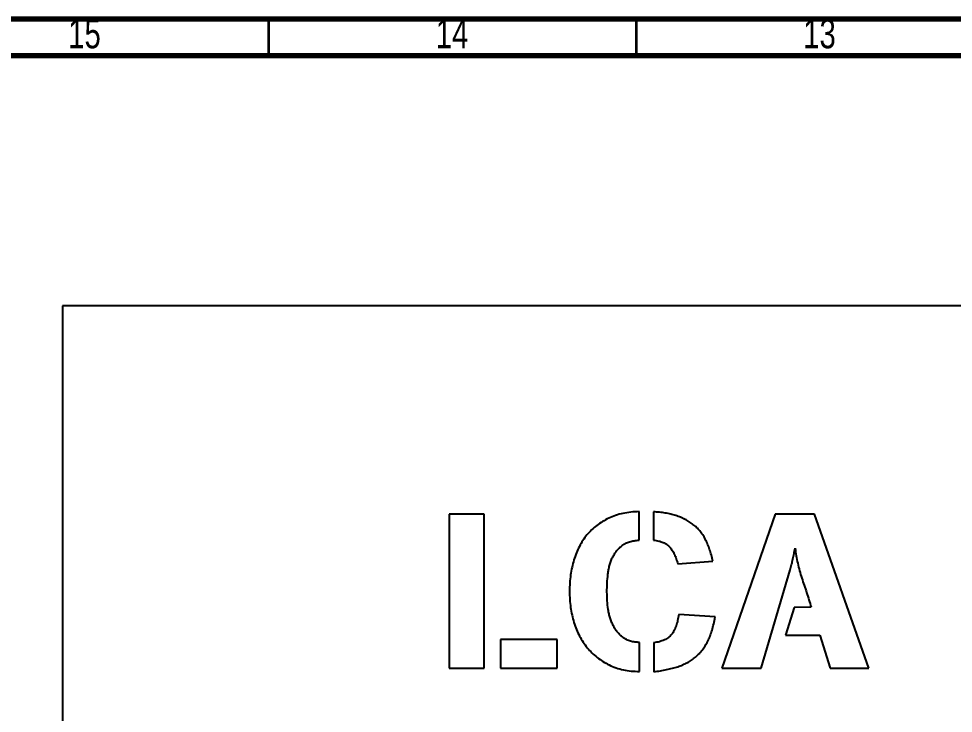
# Model space of a CAD drawing. Header units: millimetres. Extents: x 1 to 1184, y 0 to 836.
# Drawn here: x 465.5 to 592.6, y 741.5 to 836 of the extents above; entities that cross this region are included whole.
import ezdxf

# ---------------------------------------------------------------- set-up
doc = ezdxf.new("R2010")
doc.units = ezdxf.units.MM
doc.styles.add('SLDTEXTSTYLE0', font='TXT', dxfattribs={"width": 0.75})

msp = doc.modelspace()

# ---------------------------------------------------------------- linework, layer by layer
at = {"color": 7, "linetype": 'Continuous', "lineweight": 70}
for p, q in [((15, 836), (1184, 836)), ((20, 831), (1179, 831))]:
    msp.add_line(p, q, dxfattribs=at)
at = {"color": 7, "linetype": 'Continuous', "lineweight": 35}
for p, q in [((499.5, 831), (499.5, 836)), ((549.5, 831), (549.5, 836))]:
    msp.add_line(p, q, dxfattribs=at)
at = {"color": 7, "linetype": 'Continuous', "lineweight": 25}
for p, q in [((721.44, 796.96), (471.44, 796.96)), ((471.44, 796.96), (471.44, 646.96)), ((528.8, 768.62), (524.04, 768.62)), ((524.04, 768.62), (524.04, 747.63)), ((528.8, 747.63), (528.8, 768.62)), ((549.9, 765.09), (549.9, 768.95)), ((551.84, 768.92), (551.84, 765.06)), ((568.37, 768.59), (561.15, 747.63)), ((573.76, 768.59), (568.37, 768.59)), ((581.13, 747.63), (573.76, 768.59)), ((549.87, 765.06), (549.9, 765.09)), ((555.14, 761.82), (559.9, 762.18)), ((566.49, 747.63), (570.41, 761.02)), ((570.95, 755.9), (569.81, 752.12)), ((573.29, 755.93), (570.95, 755.9)), ((560.23, 754.61), (555.26, 754.94)), ((538.71, 751.55), (531.01, 751.55)), ((531.01, 751.55), (531.01, 747.63)), ((538.71, 747.63), (538.71, 751.55)), ((569.81, 752.12), (574.48, 752.12)), ((574.48, 752.12), (575.86, 747.63)), ((549.93, 747.18), (549.93, 751.14)), ((551.84, 751.11), (551.87, 751.11)), ((551.87, 751.11), (551.87, 747.15)), ((524.04, 747.63), (528.8, 747.63)), ((531.01, 747.63), (538.71, 747.63)), ((561.15, 747.63), (566.49, 747.63)), ((575.86, 747.63), (581.13, 747.63))]:
    msp.add_line(p, q, dxfattribs=at)
for points, knots in [([(549.9, 768.95), (549.52, 768.93), (548.77, 768.9), (547.69, 768.72), (546.68, 768.45), (545.75, 768.07), (544.9, 767.61), (544.11, 767.08), (543.4, 766.47), (542.77, 765.78), (542.21, 765.03), (541.73, 764.21), (541.32, 763.32), (540.99, 762.37), (540.73, 761.37), (540.55, 760.32), (540.43, 759.23), (540.41, 758.49), (540.41, 758.11)], [0, 0, 0, 0, 0.070922, 0.137735, 0.201926, 0.263509, 0.323242, 0.381084, 0.438632, 0.495697, 0.55316, 0.611456, 0.671544, 0.73353, 0.797258, 0.862888, 0.930267, 1, 1, 1, 1]), ([(559.9, 762.18), (559.84, 762.47), (559.72, 763.02), (559.49, 763.8), (559.21, 764.52), (558.9, 765.19), (558.54, 765.79), (558.14, 766.33), (557.7, 766.81), (557.21, 767.22), (556.68, 767.58), (556.12, 767.91), (555.51, 768.18), (554.85, 768.42), (554.16, 768.61), (553.43, 768.76), (552.65, 768.87), (552.12, 768.9), (551.84, 768.92)], [0, 0, 0, 0, 0.075038, 0.145939, 0.212721, 0.276355, 0.336612, 0.394269, 0.450579, 0.505422, 0.560501, 0.616651, 0.674434, 0.734277, 0.796204, 0.860988, 0.928832, 1, 1, 1, 1]), ([(545.5, 757.99), (545.5, 758.4), (545.52, 759.21), (545.6, 760.23), (545.71, 761.03), (545.84, 761.61), (546.02, 762.16), (546.23, 762.68), (546.5, 763.16), (546.81, 763.6), (547.17, 764), (547.57, 764.36), (548.04, 764.65), (548.59, 764.87), (549.2, 765.01), (549.64, 765.04), (549.87, 765.06)], [0, 0, 0, 0, 0.129066, 0.260822, 0.326217, 0.389367, 0.450496, 0.510184, 0.568752, 0.626108, 0.682751, 0.73978, 0.798158, 0.860157, 0.926565, 1, 1, 1, 1]), ([(551.84, 765.06), (551.97, 765.05), (552.2, 765.02), (552.54, 764.95), (552.85, 764.86), (553.14, 764.75), (553.41, 764.62), (553.65, 764.48), (553.86, 764.31), (554.12, 764.05), (554.4, 763.67), (554.69, 763.13), (554.95, 762.51), (555.07, 762.06), (555.14, 761.82)], [0, 0, 0, 0, 0.073235, 0.142067, 0.206665, 0.267676, 0.326441, 0.382337, 0.436475, 0.489044, 0.599524, 0.720264, 0.852863, 1, 1, 1, 1]), ([(570.41, 761.02), (570.49, 761.26), (570.64, 761.75), (570.8, 762.5), (570.95, 763.24), (571.05, 763.73), (571.1, 763.98)], [0, 0, 0, 0, 0.253928, 0.502125, 0.750505, 1, 1, 1, 1]), ([(571.1, 763.98), (571.14, 763.63), (571.23, 762.94), (571.44, 761.91), (571.69, 760.9), (572.11, 759.57), (572.68, 757.93), (573.08, 756.59), (573.29, 755.93)], [0, 0, 0, 0, 0.125593, 0.250782, 0.375316, 0.500035, 0.750067, 1, 1, 1, 1]), ([(540.41, 758.11), (540.41, 757.74), (540.43, 757), (540.54, 755.92), (540.73, 754.87), (541, 753.86), (541.34, 752.91), (541.76, 752.01), (542.25, 751.18), (542.81, 750.41), (543.45, 749.71), (544.17, 749.09), (544.95, 748.53), (545.81, 748.06), (546.74, 747.67), (547.74, 747.4), (548.81, 747.23), (549.55, 747.2), (549.93, 747.18)], [0, 0, 0, 0, 0.068663, 0.135514, 0.200673, 0.264544, 0.326967, 0.387528, 0.446418, 0.504829, 0.562814, 0.620687, 0.679279, 0.739161, 0.800704, 0.864202, 0.930185, 1, 1, 1, 1]), ([(549.93, 751.14), (549.71, 751.15), (549.3, 751.17), (548.71, 751.3), (548.17, 751.51), (547.71, 751.8), (547.29, 752.14), (546.93, 752.54), (546.61, 752.96), (546.34, 753.44), (546.12, 753.95), (545.93, 754.48), (545.78, 755.04), (545.63, 755.82), (545.52, 756.81), (545.51, 757.6), (545.5, 757.99)], [0, 0, 0, 0, 0.070625, 0.135502, 0.197444, 0.256594, 0.31497, 0.372814, 0.43121, 0.490457, 0.550949, 0.612668, 0.675698, 0.740652, 0.871403, 1, 1, 1, 1]), ([(555.26, 754.94), (555.22, 754.67), (555.14, 754.14), (554.94, 753.41), (554.67, 752.78), (554.38, 752.32), (554.1, 752.01), (553.87, 751.8), (553.6, 751.63), (553.31, 751.47), (552.98, 751.34), (552.63, 751.24), (552.25, 751.15), (551.98, 751.12), (551.84, 751.11)], [0, 0, 0, 0, 0.146297, 0.278703, 0.39936, 0.510287, 0.563782, 0.617845, 0.673939, 0.731987, 0.793636, 0.858112, 0.926821, 1, 1, 1, 1]), ([(551.87, 747.15), (552.18, 747.19), (552.76, 747.27), (553.6, 747.44), (554.39, 747.62), (555.13, 747.83), (555.81, 748.08), (556.44, 748.38), (557.03, 748.73), (557.55, 749.14), (558.04, 749.59), (558.48, 750.11), (558.87, 750.69), (559.23, 751.32), (559.54, 752.03), (559.81, 752.81), (560.04, 753.68), (560.16, 754.29), (560.23, 754.61)], [0, 0, 0, 0, 0.074046, 0.143932, 0.209356, 0.271312, 0.330244, 0.386784, 0.441615, 0.49535, 0.549149, 0.604107, 0.660559, 0.71904, 0.78146, 0.848609, 0.921551, 1, 1, 1, 1])]:
    msp.add_open_spline(points, degree=3, knots=knots, dxfattribs=at)

# ---------------------------------------------------------------- texts
at = {"color": 7, "linetype": 'Continuous', "lineweight": 0, "char_height": 3.969, "attachment_point": 2, "style": 'SLDTEXTSTYLE0'}
for s, insert in [('15', (474.42, 835.97)), ('14', (524.42, 835.97)), ('13', (574.42, 835.97))]:
    msp.add_mtext(s, dxfattribs=dict(at, insert=insert))

doc.saveas('drawing.dxf')
